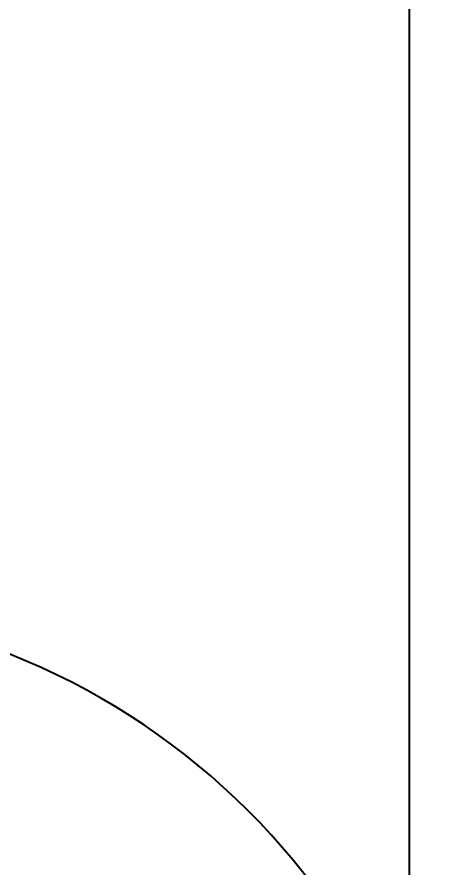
# Model space of a CAD drawing. Extents: x -181672 to 290600, y -29000 to 395522.
# Drawn here: x 13323 to 13798, y 41073 to 41999 of the extents above; entities that cross this region are included whole.
import ezdxf

# ---------------------------------------------------------------- set-up
doc = ezdxf.new("R2010")
doc.units = 0
doc.header["$LTSCALE"] = 10
doc.linetypes.add('XFM7P20PCW$0$CENTER', pattern=[2, 1.25, -0.25, 0.25, -0.25])
doc.layers.add('XFM7P20PCW$0$M-CWTR-CENT', color=252, linetype='XFM7P20PCW$0$CENTER')
doc.layers.add('XFM7P20PCW$0$P-PCWR-20.7-P', color=252, linetype='Continuous')
doc.styles.add('XFM7P20PCW$0$Standard', font='txt.shx', dxfattribs={"bigfont": 'chineset.shx'})

# ---------------------------------------------------------------- blocks, each defined once
blk = doc.blocks.new('XFM7P20PCW$0$90h-20')
at = {"ltscale": 1000}
for p, q in [((4.358, 25.4), (4.358, 76.2)), ((29.758, 0), (80.558, 0))]:
    blk.add_line(p, q, dxfattribs=at)
for radius in [76.2, 25.4]:
    blk.add_arc((4.358, 0), radius, 0, 90, dxfattribs=at)
at = {"layer": 'XFM7P20PCW$0$M-CWTR-CENT'}
blk.add_arc((4.358, 0), 50.8, 0, 90, dxfattribs=at)
at = {"style": 'XFM7P20PCW$0$Standard'}
blk.add_text('SR', height=7.5, dxfattribs=at).set_placement((40.279, 35.921))
blk = doc.blocks.new('XFM7P20PCW')
at = {"layer": 'XFM7P20PCW$0$P-PCWR-20.7-P', "xscale": 10, "yscale": 10, "zscale": 10}
blk.add_blockref('XFM7P20PCW$0$90h-20', (12992.22916, 40595.75906), dxfattribs=at)
blk = doc.blocks.new('XFM7Q20PCW-200K')
blk.add_lwpolyline([(518.1, 42679.95), (13750, 42679.95), (13750, 39724.95), (518.1, 39724.95)], close=True)

msp = doc.modelspace()

# ---------------------------------------------------------------- block references
for name in ['XFM7P20PCW', 'XFM7Q20PCW-200K']:
    msp.add_blockref(name, (0, 0))

doc.saveas('drawing.dxf')
